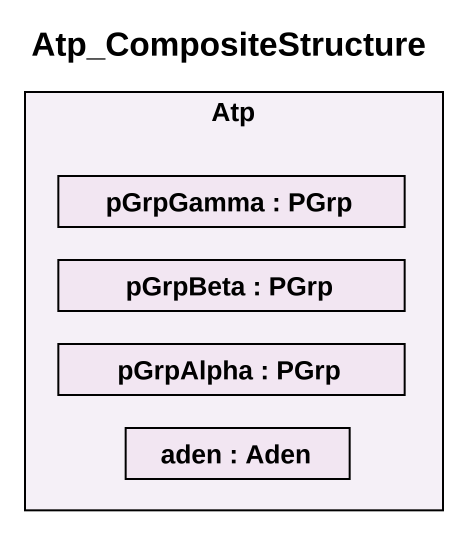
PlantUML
@startuml
title Atp_CompositeStructure
rectangle Atp #F5F0F7 {
  rectangle "pGrpBeta : PGrp" as pGrpBeta #F2E6F2
  rectangle "pGrpGamma : PGrp" as pGrpGamma #F2E6F2
  rectangle "pGrpAlpha : PGrp" as pGrpAlpha #F2E6F2
  rectangle "aden : Aden" as aden #F2E6F2
}
@enduml
